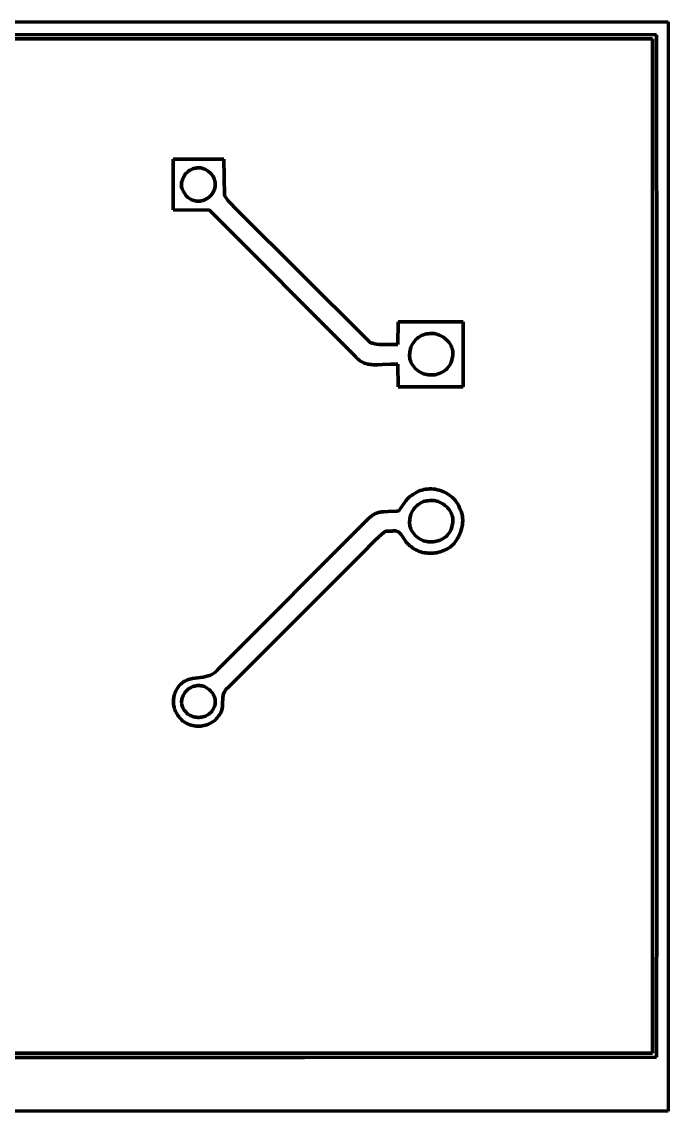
# Model space of a CAD drawing. Header units: millimetres. Extents: x 0 to 18.7, y 0 to 10.7.
# Drawn here: x 12.32 to 18.67, y 0 to 10.69 of the extents above; entities that cross this region are included whole.
import ezdxf

# ---------------------------------------------------------------- set-up
doc = ezdxf.new("R2010")
doc.units = ezdxf.units.MM
doc.layers.add('color#000000ff', color=7, linetype='CONTINUOUS', lineweight=100)
doc.layers.add('color#ffffffff', color=7, linetype='CONTINUOUS', lineweight=100)

msp = doc.modelspace()

# ---------------------------------------------------------------- linework, layer by layer
at = {"layer": 'color#000000ff'}
for p, q in [((18.514, 10.528), (0.222, 10.528)), ((12.069, 10.569), (18.551, 10.566)), ((18.514, 0.57), (18.514, 10.528)), ((18.551, 10.566), (18.556, 7.506)), ((13.806, 9.347), (14.304, 9.347)), ((13.806, 8.848), (13.806, 9.347)), ((14.304, 9.347), (14.31, 8.989)), ((13.933, 9.204), (13.927, 9.197)), ((13.939, 9.21), (13.933, 9.204)), ((13.945, 9.217), (13.939, 9.21)), ((13.952, 9.222), (13.945, 9.217)), ((13.959, 9.228), (13.952, 9.222)), ((13.966, 9.233), (13.959, 9.228)), ((13.974, 9.238), (13.966, 9.233)), ((13.982, 9.242), (13.974, 9.238)), ((13.989, 9.246), (13.982, 9.242)), ((13.998, 9.25), (13.989, 9.246)), ((14.006, 9.253), (13.998, 9.25)), ((14.015, 9.255), (14.006, 9.253)), ((14.024, 9.258), (14.015, 9.255)), ((14.033, 9.259), (14.024, 9.258)), ((14.044, 9.261), (14.033, 9.259)), ((14.055, 9.261), (14.044, 9.261)), ((14.066, 9.261), (14.055, 9.261)), ((14.078, 9.26), (14.066, 9.261)), ((14.089, 9.258), (14.078, 9.26)), ((14.099, 9.255), (14.089, 9.258)), ((14.11, 9.251), (14.099, 9.255)), ((14.12, 9.247), (14.11, 9.251)), ((14.13, 9.242), (14.12, 9.247)), ((14.14, 9.236), (14.13, 9.242)), ((14.15, 9.229), (14.14, 9.236)), ((14.159, 9.223), (14.15, 9.229)), ((14.167, 9.215), (14.159, 9.223)), ((14.175, 9.207), (14.167, 9.215)), ((14.183, 9.199), (14.175, 9.207)), ((14.19, 9.19), (14.183, 9.199)), ((13.889, 9.099), (13.888, 9.09)), ((13.89, 9.108), (13.889, 9.099)), ((13.891, 9.117), (13.89, 9.108)), ((13.893, 9.125), (13.891, 9.117)), ((13.895, 9.134), (13.893, 9.125)), ((13.898, 9.143), (13.895, 9.134)), ((13.901, 9.151), (13.898, 9.143)), ((13.904, 9.159), (13.901, 9.151)), ((13.908, 9.167), (13.904, 9.159)), ((13.912, 9.175), (13.908, 9.167)), ((13.917, 9.183), (13.912, 9.175)), ((13.922, 9.19), (13.917, 9.183)), ((13.927, 9.197), (13.922, 9.19)), ((14.196, 9.18), (14.19, 9.19)), ((14.202, 9.171), (14.196, 9.18)), ((14.207, 9.161), (14.202, 9.171)), ((14.211, 9.151), (14.207, 9.161)), ((14.215, 9.14), (14.211, 9.151)), ((14.218, 9.129), (14.215, 9.14)), ((14.22, 9.118), (14.218, 9.129)), ((14.221, 9.107), (14.22, 9.118)), ((14.221, 9.096), (14.221, 9.107)), ((14.221, 9.085), (14.221, 9.096)), ((13.888, 9.09), (13.889, 9.081)), ((13.889, 9.081), (13.889, 9.071)), ((13.889, 9.071), (13.896, 9.055)), ((13.896, 9.055), (13.912, 9.022)), ((13.912, 9.022), (13.925, 9.001)), ((13.925, 9.001), (13.936, 8.987)), ((13.936, 8.987), (13.949, 8.974)), ((14.17, 8.982), (14.177, 8.988)), ((14.177, 8.988), (14.183, 8.995)), ((14.183, 8.995), (14.188, 9.002)), ((14.188, 9.002), (14.194, 9.01)), ((14.194, 9.01), (14.198, 9.018)), ((14.198, 9.018), (14.203, 9.026)), ((14.203, 9.026), (14.207, 9.034)), ((14.207, 9.034), (14.21, 9.043)), ((14.21, 9.043), (14.213, 9.051)), ((14.213, 9.051), (14.216, 9.063)), ((14.216, 9.063), (14.219, 9.074)), ((14.219, 9.074), (14.221, 9.085)), ((14.31, 8.989), (14.349, 8.938)), ((13.949, 8.974), (13.958, 8.967)), ((13.958, 8.967), (13.968, 8.96)), ((13.968, 8.96), (13.978, 8.954)), ((13.978, 8.954), (13.989, 8.948)), ((13.989, 8.948), (14.001, 8.944)), ((14.001, 8.944), (14.009, 8.941)), ((14.009, 8.941), (14.018, 8.938)), ((14.018, 8.938), (14.027, 8.936)), ((14.027, 8.936), (14.036, 8.935)), ((14.036, 8.935), (14.045, 8.934)), ((14.045, 8.934), (14.054, 8.934)), ((14.054, 8.934), (14.064, 8.934)), ((14.064, 8.934), (14.073, 8.935)), ((14.073, 8.935), (14.082, 8.936)), ((14.082, 8.936), (14.091, 8.938)), ((14.091, 8.938), (14.099, 8.94)), ((14.099, 8.94), (14.108, 8.943)), ((14.108, 8.943), (14.117, 8.947)), ((14.117, 8.947), (14.125, 8.95)), ((14.125, 8.95), (14.133, 8.955)), ((14.133, 8.955), (14.141, 8.959)), ((14.141, 8.959), (14.149, 8.964)), ((14.149, 8.964), (14.156, 8.97)), ((14.156, 8.97), (14.163, 8.976)), ((14.163, 8.976), (14.17, 8.982)), ((14.349, 8.938), (14.447, 8.836)), ((14.163, 8.845), (13.806, 8.848)), ((15.6, 7.406), (14.163, 8.845)), ((14.447, 8.836), (15.696, 7.591)), ((16.013, 7.526), (16.015, 7.75)), ((16.015, 7.75), (16.653, 7.75)), ((16.653, 7.75), (16.653, 7.111)), ((16.213, 7.594), (16.202, 7.585)), ((16.226, 7.603), (16.213, 7.594)), ((16.239, 7.61), (16.226, 7.603)), ((16.252, 7.617), (16.239, 7.61)), ((16.266, 7.623), (16.252, 7.617)), ((16.281, 7.627), (16.266, 7.623)), ((16.296, 7.63), (16.281, 7.627)), ((16.311, 7.632), (16.296, 7.63)), ((16.326, 7.634), (16.311, 7.632)), ((16.34, 7.635), (16.326, 7.634)), ((16.354, 7.634), (16.34, 7.635)), ((16.368, 7.633), (16.354, 7.634)), ((16.382, 7.631), (16.368, 7.633)), ((16.396, 7.627), (16.382, 7.631)), ((16.41, 7.623), (16.396, 7.627)), ((16.423, 7.618), (16.41, 7.623)), ((16.436, 7.612), (16.423, 7.618)), ((16.449, 7.605), (16.436, 7.612)), ((16.461, 7.598), (16.449, 7.605)), ((16.472, 7.589), (16.461, 7.598)), ((15.696, 7.591), (15.741, 7.547)), ((15.741, 7.547), (15.749, 7.544)), ((15.749, 7.544), (15.758, 7.541)), ((15.758, 7.541), (15.767, 7.539)), ((15.767, 7.539), (15.785, 7.534)), ((15.785, 7.534), (15.803, 7.531)), ((15.803, 7.531), (15.831, 7.528)), ((15.831, 7.528), (15.947, 7.527)), ((15.947, 7.527), (16.013, 7.526)), ((16.142, 7.499), (16.137, 7.485)), ((16.148, 7.513), (16.142, 7.499)), ((16.155, 7.526), (16.148, 7.513)), ((16.163, 7.539), (16.155, 7.526)), ((16.171, 7.551), (16.163, 7.539)), ((16.181, 7.563), (16.171, 7.551)), ((16.191, 7.574), (16.181, 7.563)), ((16.202, 7.585), (16.191, 7.574)), ((16.483, 7.58), (16.472, 7.589)), ((16.494, 7.57), (16.483, 7.58)), ((16.504, 7.56), (16.494, 7.57)), ((16.513, 7.549), (16.504, 7.56)), ((16.521, 7.538), (16.513, 7.549)), ((16.529, 7.526), (16.521, 7.538)), ((16.535, 7.514), (16.529, 7.526)), ((16.541, 7.501), (16.535, 7.514)), ((16.546, 7.488), (16.541, 7.501)), ((16.55, 7.474), (16.546, 7.488)), ((18.556, 7.506), (18.556, 2.5)), ((15.611, 7.393), (15.6, 7.406)), ((15.622, 7.382), (15.611, 7.393)), ((15.634, 7.372), (15.622, 7.382)), ((16.129, 7.441), (16.128, 7.426)), ((16.128, 7.426), (16.128, 7.411)), ((16.128, 7.411), (16.13, 7.396)), ((16.13, 7.456), (16.129, 7.441)), ((16.133, 7.47), (16.13, 7.456)), ((16.13, 7.396), (16.132, 7.382)), ((16.132, 7.382), (16.136, 7.367)), ((16.137, 7.485), (16.133, 7.47)), ((16.542, 7.375), (16.547, 7.389)), ((16.547, 7.389), (16.551, 7.404)), ((16.552, 7.461), (16.55, 7.474)), ((16.551, 7.404), (16.553, 7.418)), ((16.554, 7.447), (16.552, 7.461)), ((16.553, 7.418), (16.554, 7.433)), ((16.554, 7.433), (16.554, 7.447)), ((15.646, 7.363), (15.634, 7.372)), ((15.658, 7.356), (15.646, 7.363)), ((15.671, 7.349), (15.658, 7.356)), ((15.684, 7.344), (15.671, 7.349)), ((15.698, 7.339), (15.684, 7.344)), ((15.712, 7.335), (15.698, 7.339)), ((15.726, 7.332), (15.712, 7.335)), ((15.741, 7.33), (15.726, 7.332)), ((15.755, 7.329), (15.741, 7.33)), ((15.77, 7.328), (15.755, 7.329)), ((15.785, 7.327), (15.77, 7.328)), ((15.801, 7.327), (15.785, 7.327)), ((15.816, 7.327), (15.801, 7.327)), ((15.862, 7.33), (15.816, 7.327)), ((15.94, 7.334), (15.862, 7.33)), ((15.955, 7.335), (15.94, 7.334)), ((15.97, 7.335), (15.955, 7.335)), ((15.984, 7.334), (15.97, 7.335)), ((15.999, 7.333), (15.984, 7.334)), ((16.013, 7.332), (15.999, 7.333)), ((16.015, 7.111), (16.013, 7.332)), ((16.136, 7.367), (16.141, 7.353)), ((16.141, 7.353), (16.148, 7.339)), ((16.148, 7.339), (16.156, 7.326)), ((16.156, 7.326), (16.165, 7.313)), ((16.165, 7.313), (16.175, 7.3)), ((16.175, 7.3), (16.186, 7.288)), ((16.186, 7.288), (16.198, 7.277)), ((16.198, 7.277), (16.211, 7.267)), ((16.475, 7.272), (16.486, 7.281)), ((16.486, 7.281), (16.497, 7.292)), ((16.497, 7.292), (16.508, 7.304)), ((16.508, 7.304), (16.517, 7.316)), ((16.517, 7.316), (16.525, 7.33)), ((16.525, 7.33), (16.532, 7.344)), ((16.532, 7.344), (16.538, 7.359)), ((16.538, 7.359), (16.542, 7.375)), ((16.211, 7.267), (16.224, 7.258)), ((16.224, 7.258), (16.238, 7.251)), ((16.238, 7.251), (16.252, 7.244)), ((16.252, 7.244), (16.266, 7.239)), ((16.266, 7.239), (16.282, 7.234)), ((16.282, 7.234), (16.297, 7.231)), ((16.297, 7.231), (16.312, 7.229)), ((16.312, 7.229), (16.328, 7.228)), ((16.328, 7.228), (16.344, 7.228)), ((16.344, 7.228), (16.36, 7.229)), ((16.36, 7.229), (16.375, 7.23)), ((16.375, 7.23), (16.391, 7.233)), ((16.391, 7.233), (16.406, 7.237)), ((16.406, 7.237), (16.42, 7.242)), ((16.42, 7.242), (16.435, 7.248)), ((16.435, 7.248), (16.449, 7.255)), ((16.449, 7.255), (16.462, 7.263)), ((16.462, 7.263), (16.475, 7.272)), ((16.653, 7.111), (16.015, 7.111)), ((16.233, 6.092), (16.251, 6.098)), ((16.251, 6.098), (16.269, 6.103)), ((16.269, 6.103), (16.287, 6.106)), ((16.287, 6.106), (16.306, 6.108)), ((16.306, 6.108), (16.325, 6.109)), ((16.325, 6.109), (16.344, 6.109)), ((16.344, 6.109), (16.363, 6.107)), ((16.363, 6.107), (16.381, 6.105)), ((16.381, 6.105), (16.4, 6.101)), ((16.4, 6.101), (16.419, 6.097)), ((16.419, 6.097), (16.437, 6.091)), ((16.024, 5.893), (16.092, 5.993)), ((16.092, 5.993), (16.107, 6.011)), ((16.107, 6.011), (16.117, 6.021)), ((16.117, 6.021), (16.128, 6.032)), ((16.128, 6.032), (16.139, 6.041)), ((16.139, 6.041), (16.146, 6.045)), ((16.146, 6.045), (16.152, 6.049)), ((16.152, 6.049), (16.159, 6.053)), ((16.159, 6.053), (16.166, 6.057)), ((16.166, 6.057), (16.182, 6.068)), ((16.182, 6.068), (16.198, 6.077)), ((16.198, 6.077), (16.215, 6.086)), ((16.215, 6.086), (16.233, 6.092)), ((16.296, 5.991), (16.281, 5.988)), ((16.311, 5.993), (16.296, 5.991)), ((16.326, 5.995), (16.311, 5.993)), ((16.34, 5.996), (16.326, 5.995)), ((16.354, 5.996), (16.34, 5.996)), ((16.368, 5.994), (16.354, 5.996)), ((16.382, 5.992), (16.368, 5.994)), ((16.396, 5.989), (16.382, 5.992)), ((16.437, 6.091), (16.454, 6.084)), ((16.454, 6.084), (16.472, 6.077)), ((16.472, 6.077), (16.489, 6.068)), ((16.489, 6.068), (16.505, 6.058)), ((16.505, 6.058), (16.521, 6.048)), ((16.521, 6.048), (16.536, 6.036)), ((16.536, 6.036), (16.55, 6.024)), ((16.55, 6.024), (16.563, 6.011)), ((16.563, 6.011), (16.576, 5.997)), ((16.576, 5.997), (16.587, 5.982)), ((15.843, 5.881), (15.853, 5.883)), ((15.853, 5.883), (15.874, 5.885)), ((15.874, 5.885), (15.917, 5.888)), ((15.917, 5.888), (16.003, 5.892)), ((16.003, 5.892), (16.024, 5.893)), ((16.155, 5.887), (16.148, 5.874)), ((16.163, 5.9), (16.155, 5.887)), ((16.171, 5.913), (16.163, 5.9)), ((16.181, 5.924), (16.171, 5.913)), ((16.191, 5.935), (16.181, 5.924)), ((16.202, 5.946), (16.191, 5.935)), ((16.213, 5.955), (16.202, 5.946)), ((16.226, 5.964), (16.213, 5.955)), ((16.239, 5.972), (16.226, 5.964)), ((16.252, 5.978), (16.239, 5.972)), ((16.266, 5.984), (16.252, 5.978)), ((16.281, 5.988), (16.266, 5.984)), ((16.41, 5.984), (16.396, 5.989)), ((16.423, 5.979), (16.41, 5.984)), ((16.436, 5.973), (16.423, 5.979)), ((16.449, 5.966), (16.436, 5.973)), ((16.461, 5.959), (16.449, 5.966)), ((16.472, 5.95), (16.461, 5.959)), ((16.483, 5.941), (16.472, 5.95)), ((16.494, 5.932), (16.483, 5.941)), ((16.504, 5.921), (16.494, 5.932)), ((16.513, 5.91), (16.504, 5.921)), ((16.521, 5.899), (16.513, 5.91)), ((16.529, 5.887), (16.521, 5.899)), ((16.535, 5.875), (16.529, 5.887)), ((16.587, 5.982), (16.598, 5.966)), ((16.598, 5.966), (16.607, 5.949)), ((16.607, 5.949), (16.615, 5.932)), ((16.615, 5.932), (16.622, 5.914)), ((16.622, 5.914), (16.628, 5.902)), ((16.628, 5.902), (16.633, 5.89)), ((16.633, 5.89), (16.637, 5.878)), ((14.247, 4.336), (15.732, 5.824)), ((15.732, 5.824), (15.74, 5.832)), ((15.74, 5.832), (15.748, 5.839)), ((15.748, 5.839), (15.756, 5.846)), ((15.756, 5.846), (15.765, 5.852)), ((15.765, 5.852), (15.774, 5.857)), ((15.774, 5.857), (15.783, 5.862)), ((15.783, 5.862), (15.793, 5.866)), ((15.793, 5.866), (15.802, 5.87)), ((15.802, 5.87), (15.812, 5.873)), ((15.812, 5.873), (15.822, 5.876)), ((15.822, 5.876), (15.832, 5.879)), ((15.832, 5.879), (15.843, 5.881)), ((16.129, 5.802), (16.128, 5.787)), ((16.128, 5.787), (16.128, 5.772)), ((16.13, 5.817), (16.129, 5.802)), ((16.133, 5.831), (16.13, 5.817)), ((16.137, 5.846), (16.133, 5.831)), ((16.142, 5.86), (16.137, 5.846)), ((16.148, 5.874), (16.142, 5.86)), ((16.541, 5.862), (16.535, 5.875)), ((16.546, 5.849), (16.541, 5.862)), ((16.55, 5.836), (16.546, 5.849)), ((16.552, 5.822), (16.55, 5.836)), ((16.551, 5.765), (16.553, 5.779)), ((16.554, 5.808), (16.552, 5.822)), ((16.553, 5.779), (16.554, 5.794)), ((16.554, 5.794), (16.554, 5.808)), ((16.637, 5.878), (16.641, 5.866)), ((16.641, 5.866), (16.644, 5.854)), ((16.644, 5.854), (16.646, 5.842)), ((16.646, 5.842), (16.648, 5.83)), ((16.648, 5.83), (16.649, 5.817)), ((16.649, 5.78), (16.648, 5.768)), ((16.649, 5.817), (16.65, 5.805)), ((16.65, 5.792), (16.649, 5.78)), ((16.65, 5.805), (16.65, 5.792)), ((15.893, 5.693), (15.857, 5.665)), ((15.957, 5.694), (15.893, 5.693)), ((15.966, 5.696), (15.957, 5.694)), ((15.974, 5.697), (15.966, 5.696)), ((15.982, 5.698), (15.974, 5.697)), ((15.989, 5.697), (15.982, 5.698)), ((15.996, 5.696), (15.989, 5.697)), ((16.002, 5.695), (15.996, 5.696)), ((16.008, 5.692), (16.002, 5.695)), ((16.014, 5.689), (16.008, 5.692)), ((16.019, 5.686), (16.014, 5.689)), ((16.025, 5.682), (16.019, 5.686)), ((16.03, 5.678), (16.025, 5.682)), ((16.034, 5.673), (16.03, 5.678)), ((16.039, 5.668), (16.034, 5.673)), ((16.043, 5.663), (16.039, 5.668)), ((16.128, 5.772), (16.13, 5.757)), ((16.13, 5.757), (16.132, 5.743)), ((16.132, 5.743), (16.136, 5.728)), ((16.136, 5.728), (16.141, 5.714)), ((16.141, 5.714), (16.148, 5.7)), ((16.148, 5.7), (16.156, 5.687)), ((16.156, 5.687), (16.165, 5.674)), ((16.165, 5.674), (16.175, 5.662)), ((16.508, 5.665), (16.517, 5.677)), ((16.517, 5.677), (16.525, 5.691)), ((16.525, 5.691), (16.532, 5.705)), ((16.532, 5.705), (16.538, 5.72)), ((16.538, 5.72), (16.542, 5.736)), ((16.542, 5.736), (16.547, 5.751)), ((16.547, 5.751), (16.551, 5.765)), ((16.623, 5.671), (16.618, 5.659)), ((16.628, 5.682), (16.623, 5.671)), ((16.632, 5.694), (16.628, 5.682)), ((16.636, 5.706), (16.632, 5.694)), ((16.639, 5.718), (16.636, 5.706)), ((16.642, 5.731), (16.639, 5.718)), ((16.645, 5.743), (16.642, 5.731)), ((16.647, 5.755), (16.645, 5.743)), ((16.648, 5.768), (16.647, 5.755)), ((15.79, 5.605), (15.656, 5.469)), ((15.857, 5.665), (15.79, 5.605)), ((16.052, 5.651), (16.043, 5.663)), ((16.084, 5.602), (16.052, 5.651)), ((16.092, 5.591), (16.084, 5.602)), ((16.096, 5.586), (16.092, 5.591)), ((16.101, 5.581), (16.096, 5.586)), ((16.106, 5.576), (16.101, 5.581)), ((16.118, 5.563), (16.106, 5.576)), ((16.132, 5.55), (16.118, 5.563)), ((16.175, 5.662), (16.186, 5.649)), ((16.186, 5.649), (16.198, 5.638)), ((16.198, 5.638), (16.211, 5.628)), ((16.211, 5.628), (16.224, 5.62)), ((16.224, 5.62), (16.238, 5.612)), ((16.238, 5.612), (16.252, 5.605)), ((16.252, 5.605), (16.266, 5.6)), ((16.266, 5.6), (16.282, 5.596)), ((16.282, 5.596), (16.297, 5.592)), ((16.297, 5.592), (16.312, 5.59)), ((16.312, 5.59), (16.328, 5.589)), ((16.328, 5.589), (16.344, 5.589)), ((16.344, 5.589), (16.36, 5.59)), ((16.36, 5.59), (16.375, 5.592)), ((16.375, 5.592), (16.391, 5.595)), ((16.391, 5.595), (16.406, 5.598)), ((16.406, 5.598), (16.42, 5.603)), ((16.42, 5.603), (16.435, 5.609)), ((16.435, 5.609), (16.449, 5.616)), ((16.449, 5.616), (16.462, 5.624)), ((16.462, 5.624), (16.475, 5.633)), ((16.475, 5.633), (16.486, 5.643)), ((16.486, 5.643), (16.497, 5.653)), ((16.497, 5.653), (16.508, 5.665)), ((16.565, 5.574), (16.552, 5.561)), ((16.573, 5.583), (16.565, 5.574)), ((16.58, 5.594), (16.573, 5.583)), ((16.587, 5.604), (16.58, 5.594)), ((16.594, 5.615), (16.587, 5.604)), ((16.6, 5.625), (16.594, 5.615)), ((16.607, 5.636), (16.6, 5.625)), ((16.612, 5.648), (16.607, 5.636)), ((16.618, 5.659), (16.612, 5.648)), ((15.656, 5.469), (14.343, 4.157)), ((16.146, 5.539), (16.132, 5.55)), ((16.16, 5.528), (16.146, 5.539)), ((16.175, 5.519), (16.16, 5.528)), ((16.19, 5.51), (16.175, 5.519)), ((16.206, 5.503), (16.19, 5.51)), ((16.223, 5.496), (16.206, 5.503)), ((16.239, 5.491), (16.223, 5.496)), ((16.256, 5.486), (16.239, 5.491)), ((16.273, 5.482), (16.256, 5.486)), ((16.29, 5.48), (16.273, 5.482)), ((16.308, 5.478), (16.29, 5.48)), ((16.325, 5.477), (16.308, 5.478)), ((16.343, 5.477), (16.325, 5.477)), ((16.36, 5.478), (16.343, 5.477)), ((16.378, 5.48), (16.36, 5.478)), ((16.395, 5.483), (16.378, 5.48)), ((16.412, 5.487), (16.395, 5.483)), ((16.43, 5.491), (16.412, 5.487)), ((16.446, 5.497), (16.43, 5.491)), ((16.463, 5.504), (16.446, 5.497)), ((16.479, 5.511), (16.463, 5.504)), ((16.495, 5.519), (16.479, 5.511)), ((16.51, 5.528), (16.495, 5.519)), ((16.525, 5.538), (16.51, 5.528)), ((16.539, 5.549), (16.525, 5.538)), ((16.552, 5.561), (16.539, 5.549)), ((14.163, 4.277), (14.175, 4.281)), ((14.175, 4.281), (14.186, 4.287)), ((14.186, 4.287), (14.198, 4.293)), ((14.198, 4.293), (14.208, 4.299)), ((14.208, 4.299), (14.219, 4.307)), ((14.219, 4.307), (14.228, 4.316)), ((14.228, 4.316), (14.238, 4.325)), ((14.238, 4.325), (14.247, 4.336)), ((13.856, 4.164), (13.864, 4.174)), ((13.864, 4.174), (13.873, 4.184)), ((13.873, 4.184), (13.882, 4.193)), ((13.882, 4.193), (13.892, 4.202)), ((13.892, 4.202), (13.902, 4.21)), ((13.902, 4.21), (13.913, 4.217)), ((13.913, 4.217), (13.924, 4.223)), ((13.924, 4.223), (13.935, 4.229)), ((13.935, 4.229), (13.947, 4.234)), ((13.947, 4.234), (13.959, 4.238)), ((13.959, 4.238), (13.972, 4.241)), ((13.972, 4.241), (13.984, 4.245)), ((13.984, 4.245), (13.997, 4.247)), ((13.997, 4.247), (14.023, 4.252)), ((14.011, 4.172), (14.001, 4.169)), ((14.02, 4.174), (14.011, 4.172)), ((14.032, 4.177), (14.02, 4.174)), ((14.023, 4.252), (14.101, 4.262)), ((14.044, 4.179), (14.032, 4.177)), ((14.056, 4.179), (14.044, 4.179)), ((14.068, 4.179), (14.056, 4.179)), ((14.08, 4.177), (14.068, 4.179)), ((14.091, 4.175), (14.08, 4.177)), ((14.103, 4.172), (14.091, 4.175)), ((14.101, 4.262), (14.114, 4.264)), ((14.114, 4.168), (14.103, 4.172)), ((14.114, 4.264), (14.127, 4.267)), ((14.127, 4.267), (14.139, 4.27)), ((14.139, 4.27), (14.151, 4.273)), ((14.151, 4.273), (14.163, 4.277)), ((13.813, 4.057), (13.815, 4.069)), ((13.815, 4.069), (13.818, 4.082)), ((13.818, 4.082), (13.822, 4.094)), ((13.822, 4.094), (13.826, 4.107)), ((13.826, 4.107), (13.831, 4.119)), ((13.831, 4.119), (13.836, 4.13)), ((13.836, 4.13), (13.842, 4.142)), ((13.842, 4.142), (13.849, 4.153)), ((13.849, 4.153), (13.856, 4.164)), ((13.902, 4.072), (13.898, 4.063)), ((13.905, 4.081), (13.902, 4.072)), ((13.91, 4.089), (13.905, 4.081)), ((13.914, 4.097), (13.91, 4.089)), ((13.919, 4.105), (13.914, 4.097)), ((13.925, 4.113), (13.919, 4.105)), ((13.931, 4.12), (13.925, 4.113)), ((13.938, 4.127), (13.931, 4.12)), ((13.945, 4.134), (13.938, 4.127)), ((13.952, 4.14), (13.945, 4.134)), ((13.959, 4.146), (13.952, 4.14)), ((13.967, 4.152), (13.959, 4.146)), ((13.975, 4.157), (13.967, 4.152)), ((13.984, 4.161), (13.975, 4.157)), ((13.993, 4.165), (13.984, 4.161)), ((14.001, 4.169), (13.993, 4.165)), ((14.125, 4.163), (14.114, 4.168)), ((14.136, 4.157), (14.125, 4.163)), ((14.146, 4.151), (14.136, 4.157)), ((14.156, 4.143), (14.146, 4.151)), ((14.165, 4.136), (14.156, 4.143)), ((14.174, 4.127), (14.165, 4.136)), ((14.182, 4.118), (14.174, 4.127)), ((14.19, 4.109), (14.182, 4.118)), ((14.197, 4.099), (14.19, 4.109)), ((14.203, 4.089), (14.197, 4.099)), ((14.208, 4.078), (14.203, 4.089)), ((14.213, 4.067), (14.208, 4.078)), ((14.216, 4.056), (14.213, 4.067)), ((14.296, 4.066), (14.295, 4.056)), ((14.298, 4.077), (14.296, 4.066)), ((14.3, 4.087), (14.298, 4.077)), ((14.303, 4.097), (14.3, 4.087)), ((14.306, 4.106), (14.303, 4.097)), ((14.31, 4.115), (14.306, 4.106)), ((14.314, 4.124), (14.31, 4.115)), ((14.32, 4.133), (14.314, 4.124)), ((14.326, 4.141), (14.32, 4.133)), ((14.334, 4.149), (14.326, 4.141)), ((14.343, 4.157), (14.334, 4.149)), ((13.81, 4.031), (13.811, 4.044)), ((13.81, 4.018), (13.81, 4.031)), ((13.81, 4.005), (13.81, 4.018)), ((13.811, 3.992), (13.81, 4.005)), ((13.811, 4.044), (13.813, 4.057)), ((13.813, 3.98), (13.811, 3.992)), ((13.816, 3.967), (13.813, 3.98)), ((13.819, 3.955), (13.816, 3.967)), ((13.892, 4.035), (13.891, 4.026)), ((13.891, 4.026), (13.891, 4.017)), ((13.891, 4.017), (13.891, 4.007)), ((13.891, 4.007), (13.892, 3.998)), ((13.894, 4.045), (13.892, 4.035)), ((13.892, 3.998), (13.894, 3.988)), ((13.896, 4.054), (13.894, 4.045)), ((13.894, 3.988), (13.896, 3.978)), ((13.898, 4.063), (13.896, 4.054)), ((13.896, 3.978), (13.9, 3.969)), ((13.9, 3.969), (13.904, 3.96)), ((13.904, 3.96), (13.91, 3.947)), ((14.201, 3.948), (14.207, 3.96)), ((14.207, 3.96), (14.212, 3.972)), ((14.212, 3.972), (14.216, 3.984)), ((14.219, 4.044), (14.216, 4.056)), ((14.216, 3.984), (14.219, 3.997)), ((14.22, 4.032), (14.219, 4.044)), ((14.219, 3.997), (14.221, 4.009)), ((14.221, 4.021), (14.22, 4.032)), ((14.221, 4.009), (14.221, 4.021)), ((14.289, 3.96), (14.288, 3.95)), ((14.291, 3.971), (14.289, 3.96)), ((14.292, 3.981), (14.291, 3.971)), ((14.293, 4.003), (14.292, 3.981)), ((14.295, 4.056), (14.293, 4.003)), ((13.823, 3.942), (13.819, 3.955)), ((13.828, 3.93), (13.823, 3.942)), ((13.833, 3.919), (13.828, 3.93)), ((13.839, 3.907), (13.833, 3.919)), ((13.846, 3.897), (13.839, 3.907)), ((13.854, 3.886), (13.846, 3.897)), ((13.862, 3.876), (13.854, 3.886)), ((13.871, 3.863), (13.862, 3.876)), ((13.882, 3.851), (13.871, 3.863)), ((13.893, 3.84), (13.882, 3.851)), ((13.91, 3.947), (13.917, 3.936)), ((13.917, 3.936), (13.925, 3.926)), ((13.925, 3.926), (13.934, 3.916)), ((13.934, 3.916), (13.943, 3.907)), ((13.943, 3.907), (13.953, 3.899)), ((13.953, 3.899), (13.964, 3.892)), ((13.964, 3.892), (13.975, 3.886)), ((13.975, 3.886), (13.987, 3.88)), ((13.987, 3.88), (13.999, 3.876)), ((13.999, 3.876), (14.011, 3.872)), ((14.011, 3.872), (14.024, 3.869)), ((14.024, 3.869), (14.036, 3.867)), ((14.036, 3.867), (14.049, 3.866)), ((14.049, 3.866), (14.062, 3.866)), ((14.062, 3.866), (14.075, 3.867)), ((14.075, 3.867), (14.088, 3.869)), ((14.088, 3.869), (14.1, 3.871)), ((14.1, 3.871), (14.112, 3.875)), ((14.112, 3.875), (14.124, 3.879)), ((14.124, 3.879), (14.136, 3.885)), ((14.136, 3.885), (14.147, 3.891)), ((14.147, 3.891), (14.158, 3.898)), ((14.158, 3.898), (14.168, 3.906)), ((14.168, 3.906), (14.177, 3.915)), ((14.177, 3.915), (14.186, 3.925)), ((14.186, 3.925), (14.194, 3.936)), ((14.194, 3.936), (14.201, 3.948)), ((14.23, 3.851), (14.219, 3.84)), ((14.24, 3.863), (14.23, 3.851)), ((14.249, 3.876), (14.24, 3.863)), ((14.257, 3.884), (14.249, 3.876)), ((14.264, 3.892), (14.257, 3.884)), ((14.27, 3.901), (14.264, 3.892)), ((14.275, 3.91), (14.27, 3.901)), ((14.279, 3.92), (14.275, 3.91)), ((14.283, 3.93), (14.279, 3.92)), ((14.285, 3.94), (14.283, 3.93)), ((14.288, 3.95), (14.285, 3.94)), ((13.904, 3.83), (13.893, 3.84)), ((13.917, 3.821), (13.904, 3.83)), ((13.93, 3.813), (13.917, 3.821)), ((13.943, 3.806), (13.93, 3.813)), ((13.957, 3.799), (13.943, 3.806)), ((13.972, 3.794), (13.957, 3.799)), ((13.986, 3.789), (13.972, 3.794)), ((14.002, 3.786), (13.986, 3.789)), ((14.017, 3.783), (14.002, 3.786)), ((14.032, 3.781), (14.017, 3.783)), ((14.048, 3.78), (14.032, 3.781)), ((14.063, 3.78), (14.048, 3.78)), ((14.079, 3.781), (14.063, 3.78)), ((14.094, 3.783), (14.079, 3.781)), ((14.11, 3.786), (14.094, 3.783)), ((14.125, 3.789), (14.11, 3.786)), ((14.139, 3.794), (14.125, 3.789)), ((14.154, 3.799), (14.139, 3.794)), ((14.168, 3.806), (14.154, 3.799)), ((14.181, 3.813), (14.168, 3.806)), ((14.195, 3.821), (14.181, 3.813)), ((14.207, 3.83), (14.195, 3.821)), ((14.219, 3.84), (14.207, 3.83)), ((18.556, 2.5), (18.552, 0.532)), ((0.222, 0.57), (18.514, 0.57)), ((15.097, 0.527), (9.444, 0.528)), ((18.552, 0.532), (15.097, 0.527))]:
    msp.add_line(p, q, dxfattribs=at)
at = {"layer": 'color#ffffffff'}
for p, q in [((0, 10.694), (18.667, 10.694)), ((18.667, 10.694), (18.667, 0)), ((0.222, 10.528), (18.514, 10.528)), ((18.551, 10.566), (12.069, 10.569)), ((18.514, 10.528), (18.514, 0.57)), ((18.556, 7.506), (18.551, 10.566)), ((13.806, 9.347), (13.806, 8.848)), ((14.304, 9.347), (13.806, 9.347)), ((14.31, 8.989), (14.304, 9.347)), ((13.927, 9.197), (13.933, 9.204)), ((13.933, 9.204), (13.939, 9.21)), ((13.939, 9.21), (13.945, 9.217)), ((13.945, 9.217), (13.952, 9.222)), ((13.952, 9.222), (13.959, 9.228)), ((13.959, 9.228), (13.966, 9.233)), ((13.966, 9.233), (13.974, 9.238)), ((13.974, 9.238), (13.982, 9.242)), ((13.982, 9.242), (13.989, 9.246)), ((13.989, 9.246), (13.998, 9.25)), ((13.998, 9.25), (14.006, 9.253)), ((14.006, 9.253), (14.015, 9.255)), ((14.015, 9.255), (14.024, 9.258)), ((14.024, 9.258), (14.033, 9.259)), ((14.033, 9.259), (14.044, 9.261)), ((14.044, 9.261), (14.055, 9.261)), ((14.055, 9.261), (14.066, 9.261)), ((14.066, 9.261), (14.078, 9.26)), ((14.078, 9.26), (14.089, 9.258)), ((14.089, 9.258), (14.099, 9.255)), ((14.099, 9.255), (14.11, 9.251)), ((14.11, 9.251), (14.12, 9.247)), ((14.12, 9.247), (14.13, 9.242)), ((14.13, 9.242), (14.14, 9.236)), ((14.14, 9.236), (14.15, 9.229)), ((14.15, 9.229), (14.159, 9.223)), ((14.159, 9.223), (14.167, 9.215)), ((14.167, 9.215), (14.175, 9.207)), ((14.175, 9.207), (14.183, 9.199)), ((14.183, 9.199), (14.19, 9.19)), ((13.888, 9.09), (13.889, 9.099)), ((13.889, 9.099), (13.89, 9.108)), ((13.89, 9.108), (13.891, 9.117)), ((13.891, 9.117), (13.893, 9.125)), ((13.893, 9.125), (13.895, 9.134)), ((13.895, 9.134), (13.898, 9.143)), ((13.898, 9.143), (13.901, 9.151)), ((13.901, 9.151), (13.904, 9.159)), ((13.904, 9.159), (13.908, 9.167)), ((13.908, 9.167), (13.912, 9.175)), ((13.912, 9.175), (13.917, 9.183)), ((13.917, 9.183), (13.922, 9.19)), ((13.922, 9.19), (13.927, 9.197)), ((14.19, 9.19), (14.196, 9.18)), ((14.196, 9.18), (14.202, 9.171)), ((14.202, 9.171), (14.207, 9.161)), ((14.207, 9.161), (14.211, 9.151)), ((14.211, 9.151), (14.215, 9.14)), ((14.215, 9.14), (14.218, 9.129)), ((14.218, 9.129), (14.22, 9.118)), ((14.22, 9.118), (14.221, 9.107)), ((14.221, 9.107), (14.221, 9.096)), ((14.221, 9.096), (14.221, 9.085)), ((13.889, 9.081), (13.888, 9.09)), ((13.889, 9.071), (13.889, 9.081)), ((13.896, 9.055), (13.889, 9.071)), ((13.912, 9.022), (13.896, 9.055)), ((13.925, 9.001), (13.912, 9.022)), ((13.936, 8.987), (13.925, 9.001)), ((13.949, 8.974), (13.936, 8.987)), ((14.177, 8.988), (14.17, 8.982)), ((14.183, 8.995), (14.177, 8.988)), ((14.188, 9.002), (14.183, 8.995)), ((14.194, 9.01), (14.188, 9.002)), ((14.198, 9.018), (14.194, 9.01)), ((14.203, 9.026), (14.198, 9.018)), ((14.207, 9.034), (14.203, 9.026)), ((14.21, 9.043), (14.207, 9.034)), ((14.213, 9.051), (14.21, 9.043)), ((14.216, 9.063), (14.213, 9.051)), ((14.219, 9.074), (14.216, 9.063)), ((14.221, 9.085), (14.219, 9.074)), ((14.349, 8.938), (14.31, 8.989)), ((13.958, 8.967), (13.949, 8.974)), ((13.968, 8.96), (13.958, 8.967)), ((13.978, 8.954), (13.968, 8.96)), ((13.989, 8.948), (13.978, 8.954)), ((14.001, 8.944), (13.989, 8.948)), ((14.009, 8.941), (14.001, 8.944)), ((14.018, 8.938), (14.009, 8.941)), ((14.027, 8.936), (14.018, 8.938)), ((14.036, 8.935), (14.027, 8.936)), ((14.045, 8.934), (14.036, 8.935)), ((14.054, 8.934), (14.045, 8.934)), ((14.064, 8.934), (14.054, 8.934)), ((14.073, 8.935), (14.064, 8.934)), ((14.082, 8.936), (14.073, 8.935)), ((14.091, 8.938), (14.082, 8.936)), ((14.099, 8.94), (14.091, 8.938)), ((14.108, 8.943), (14.099, 8.94)), ((14.117, 8.947), (14.108, 8.943)), ((14.125, 8.95), (14.117, 8.947)), ((14.133, 8.955), (14.125, 8.95)), ((14.141, 8.959), (14.133, 8.955)), ((14.149, 8.964), (14.141, 8.959)), ((14.156, 8.97), (14.149, 8.964)), ((14.163, 8.976), (14.156, 8.97)), ((14.17, 8.982), (14.163, 8.976)), ((14.447, 8.836), (14.349, 8.938)), ((13.806, 8.848), (14.163, 8.845)), ((14.163, 8.845), (15.6, 7.406)), ((15.696, 7.591), (14.447, 8.836)), ((16.015, 7.75), (16.013, 7.526)), ((16.653, 7.75), (16.015, 7.75)), ((16.653, 7.111), (16.653, 7.75)), ((16.202, 7.585), (16.213, 7.594)), ((16.213, 7.594), (16.226, 7.603)), ((16.226, 7.603), (16.239, 7.61)), ((16.239, 7.61), (16.252, 7.617)), ((16.252, 7.617), (16.266, 7.623)), ((16.266, 7.623), (16.281, 7.627)), ((16.281, 7.627), (16.296, 7.63)), ((16.296, 7.63), (16.311, 7.632)), ((16.311, 7.632), (16.326, 7.634)), ((16.326, 7.634), (16.34, 7.635)), ((16.34, 7.635), (16.354, 7.634)), ((16.354, 7.634), (16.368, 7.633)), ((16.368, 7.633), (16.382, 7.631)), ((16.382, 7.631), (16.396, 7.627)), ((16.396, 7.627), (16.41, 7.623)), ((16.41, 7.623), (16.423, 7.618)), ((16.423, 7.618), (16.436, 7.612)), ((16.436, 7.612), (16.449, 7.605)), ((16.449, 7.605), (16.461, 7.598)), ((16.461, 7.598), (16.472, 7.589)), ((15.741, 7.547), (15.696, 7.591)), ((15.749, 7.544), (15.741, 7.547)), ((15.758, 7.541), (15.749, 7.544)), ((15.767, 7.539), (15.758, 7.541)), ((15.785, 7.534), (15.767, 7.539)), ((15.803, 7.531), (15.785, 7.534)), ((15.831, 7.528), (15.803, 7.531)), ((15.947, 7.527), (15.831, 7.528)), ((16.013, 7.526), (15.947, 7.527)), ((16.137, 7.485), (16.142, 7.499)), ((16.142, 7.499), (16.148, 7.513)), ((16.148, 7.513), (16.155, 7.526)), ((16.155, 7.526), (16.163, 7.539)), ((16.163, 7.539), (16.171, 7.551)), ((16.171, 7.551), (16.181, 7.563)), ((16.181, 7.563), (16.191, 7.574)), ((16.191, 7.574), (16.202, 7.585)), ((16.472, 7.589), (16.483, 7.58)), ((16.483, 7.58), (16.494, 7.57)), ((16.494, 7.57), (16.504, 7.56)), ((16.504, 7.56), (16.513, 7.549)), ((16.513, 7.549), (16.521, 7.538)), ((16.521, 7.538), (16.529, 7.526)), ((16.529, 7.526), (16.535, 7.514)), ((16.535, 7.514), (16.541, 7.501)), ((16.541, 7.501), (16.546, 7.488)), ((16.546, 7.488), (16.55, 7.474)), ((18.556, 2.5), (18.556, 7.506)), ((15.6, 7.406), (15.611, 7.393)), ((15.611, 7.393), (15.622, 7.382)), ((15.622, 7.382), (15.634, 7.372)), ((16.128, 7.426), (16.129, 7.441)), ((16.128, 7.411), (16.128, 7.426)), ((16.13, 7.396), (16.128, 7.411)), ((16.129, 7.441), (16.13, 7.456)), ((16.13, 7.456), (16.133, 7.47)), ((16.132, 7.382), (16.13, 7.396)), ((16.136, 7.367), (16.132, 7.382)), ((16.133, 7.47), (16.137, 7.485)), ((16.547, 7.389), (16.542, 7.375)), ((16.551, 7.404), (16.547, 7.389)), ((16.55, 7.474), (16.552, 7.461)), ((16.553, 7.418), (16.551, 7.404)), ((16.552, 7.461), (16.554, 7.447)), ((16.554, 7.433), (16.553, 7.418)), ((16.554, 7.447), (16.554, 7.433)), ((15.634, 7.372), (15.646, 7.363)), ((15.646, 7.363), (15.658, 7.356)), ((15.658, 7.356), (15.671, 7.349)), ((15.671, 7.349), (15.684, 7.344)), ((15.684, 7.344), (15.698, 7.339)), ((15.698, 7.339), (15.712, 7.335)), ((15.712, 7.335), (15.726, 7.332)), ((15.726, 7.332), (15.741, 7.33)), ((15.741, 7.33), (15.755, 7.329)), ((15.755, 7.329), (15.77, 7.328)), ((15.77, 7.328), (15.785, 7.327)), ((15.785, 7.327), (15.801, 7.327)), ((15.801, 7.327), (15.816, 7.327)), ((15.816, 7.327), (15.862, 7.33)), ((15.862, 7.33), (15.94, 7.334)), ((15.94, 7.334), (15.955, 7.335)), ((15.955, 7.335), (15.97, 7.335)), ((15.97, 7.335), (15.984, 7.334)), ((15.984, 7.334), (15.999, 7.333)), ((15.999, 7.333), (16.013, 7.332)), ((16.013, 7.332), (16.015, 7.111)), ((16.141, 7.353), (16.136, 7.367)), ((16.148, 7.339), (16.141, 7.353)), ((16.156, 7.326), (16.148, 7.339)), ((16.165, 7.313), (16.156, 7.326)), ((16.175, 7.3), (16.165, 7.313)), ((16.186, 7.288), (16.175, 7.3)), ((16.198, 7.277), (16.186, 7.288)), ((16.211, 7.267), (16.198, 7.277)), ((16.486, 7.281), (16.475, 7.272)), ((16.497, 7.292), (16.486, 7.281)), ((16.508, 7.304), (16.497, 7.292)), ((16.517, 7.316), (16.508, 7.304)), ((16.525, 7.33), (16.517, 7.316)), ((16.532, 7.344), (16.525, 7.33)), ((16.538, 7.359), (16.532, 7.344)), ((16.542, 7.375), (16.538, 7.359)), ((16.224, 7.258), (16.211, 7.267)), ((16.238, 7.251), (16.224, 7.258)), ((16.252, 7.244), (16.238, 7.251)), ((16.266, 7.239), (16.252, 7.244)), ((16.282, 7.234), (16.266, 7.239)), ((16.297, 7.231), (16.282, 7.234)), ((16.312, 7.229), (16.297, 7.231)), ((16.328, 7.228), (16.312, 7.229)), ((16.344, 7.228), (16.328, 7.228)), ((16.36, 7.229), (16.344, 7.228)), ((16.375, 7.23), (16.36, 7.229)), ((16.391, 7.233), (16.375, 7.23)), ((16.406, 7.237), (16.391, 7.233)), ((16.42, 7.242), (16.406, 7.237)), ((16.435, 7.248), (16.42, 7.242)), ((16.449, 7.255), (16.435, 7.248)), ((16.462, 7.263), (16.449, 7.255)), ((16.475, 7.272), (16.462, 7.263)), ((16.015, 7.111), (16.653, 7.111)), ((16.251, 6.098), (16.233, 6.092)), ((16.269, 6.103), (16.251, 6.098)), ((16.287, 6.106), (16.269, 6.103)), ((16.306, 6.108), (16.287, 6.106)), ((16.325, 6.109), (16.306, 6.108)), ((16.344, 6.109), (16.325, 6.109)), ((16.363, 6.107), (16.344, 6.109)), ((16.381, 6.105), (16.363, 6.107)), ((16.4, 6.101), (16.381, 6.105)), ((16.419, 6.097), (16.4, 6.101)), ((16.437, 6.091), (16.419, 6.097)), ((16.092, 5.993), (16.024, 5.893)), ((16.107, 6.011), (16.092, 5.993)), ((16.117, 6.021), (16.107, 6.011)), ((16.128, 6.032), (16.117, 6.021)), ((16.139, 6.041), (16.128, 6.032)), ((16.146, 6.045), (16.139, 6.041)), ((16.152, 6.049), (16.146, 6.045)), ((16.159, 6.053), (16.152, 6.049)), ((16.166, 6.057), (16.159, 6.053)), ((16.182, 6.068), (16.166, 6.057)), ((16.198, 6.077), (16.182, 6.068)), ((16.215, 6.086), (16.198, 6.077)), ((16.233, 6.092), (16.215, 6.086)), ((16.281, 5.988), (16.296, 5.991)), ((16.296, 5.991), (16.311, 5.993)), ((16.311, 5.993), (16.326, 5.995)), ((16.326, 5.995), (16.34, 5.996)), ((16.34, 5.996), (16.354, 5.996)), ((16.354, 5.996), (16.368, 5.994)), ((16.368, 5.994), (16.382, 5.992)), ((16.382, 5.992), (16.396, 5.989)), ((16.454, 6.084), (16.437, 6.091)), ((16.472, 6.077), (16.454, 6.084)), ((16.489, 6.068), (16.472, 6.077)), ((16.505, 6.058), (16.489, 6.068)), ((16.521, 6.048), (16.505, 6.058)), ((16.536, 6.036), (16.521, 6.048)), ((16.55, 6.024), (16.536, 6.036)), ((16.563, 6.011), (16.55, 6.024)), ((16.576, 5.997), (16.563, 6.011)), ((16.587, 5.982), (16.576, 5.997)), ((15.853, 5.883), (15.843, 5.881)), ((15.874, 5.885), (15.853, 5.883)), ((15.917, 5.888), (15.874, 5.885)), ((16.003, 5.892), (15.917, 5.888)), ((16.024, 5.893), (16.003, 5.892)), ((16.148, 5.874), (16.155, 5.887)), ((16.155, 5.887), (16.163, 5.9)), ((16.163, 5.9), (16.171, 5.913)), ((16.171, 5.913), (16.181, 5.924)), ((16.181, 5.924), (16.191, 5.935)), ((16.191, 5.935), (16.202, 5.946)), ((16.202, 5.946), (16.213, 5.955)), ((16.213, 5.955), (16.226, 5.964)), ((16.226, 5.964), (16.239, 5.972)), ((16.239, 5.972), (16.252, 5.978)), ((16.252, 5.978), (16.266, 5.984)), ((16.266, 5.984), (16.281, 5.988)), ((16.396, 5.989), (16.41, 5.984)), ((16.41, 5.984), (16.423, 5.979)), ((16.423, 5.979), (16.436, 5.973)), ((16.436, 5.973), (16.449, 5.966)), ((16.449, 5.966), (16.461, 5.959)), ((16.461, 5.959), (16.472, 5.95)), ((16.472, 5.95), (16.483, 5.941)), ((16.483, 5.941), (16.494, 5.932)), ((16.494, 5.932), (16.504, 5.921)), ((16.504, 5.921), (16.513, 5.91)), ((16.513, 5.91), (16.521, 5.899)), ((16.521, 5.899), (16.529, 5.887)), ((16.529, 5.887), (16.535, 5.875)), ((16.598, 5.966), (16.587, 5.982)), ((16.607, 5.949), (16.598, 5.966)), ((16.615, 5.932), (16.607, 5.949)), ((16.622, 5.914), (16.615, 5.932)), ((16.628, 5.902), (16.622, 5.914)), ((16.633, 5.89), (16.628, 5.902)), ((16.637, 5.878), (16.633, 5.89)), ((15.732, 5.824), (14.247, 4.336)), ((15.74, 5.832), (15.732, 5.824)), ((15.748, 5.839), (15.74, 5.832)), ((15.756, 5.846), (15.748, 5.839)), ((15.765, 5.852), (15.756, 5.846)), ((15.774, 5.857), (15.765, 5.852)), ((15.783, 5.862), (15.774, 5.857)), ((15.793, 5.866), (15.783, 5.862)), ((15.802, 5.87), (15.793, 5.866)), ((15.812, 5.873), (15.802, 5.87)), ((15.822, 5.876), (15.812, 5.873)), ((15.832, 5.879), (15.822, 5.876)), ((15.843, 5.881), (15.832, 5.879)), ((16.128, 5.787), (16.129, 5.802)), ((16.128, 5.772), (16.128, 5.787)), ((16.129, 5.802), (16.13, 5.817)), ((16.13, 5.817), (16.133, 5.831)), ((16.133, 5.831), (16.137, 5.846)), ((16.137, 5.846), (16.142, 5.86)), ((16.142, 5.86), (16.148, 5.874)), ((16.535, 5.875), (16.541, 5.862)), ((16.541, 5.862), (16.546, 5.849)), ((16.546, 5.849), (16.55, 5.836)), ((16.55, 5.836), (16.552, 5.822)), ((16.553, 5.779), (16.551, 5.765)), ((16.552, 5.822), (16.554, 5.808)), ((16.554, 5.794), (16.553, 5.779)), ((16.554, 5.808), (16.554, 5.794)), ((16.641, 5.866), (16.637, 5.878)), ((16.644, 5.854), (16.641, 5.866)), ((16.646, 5.842), (16.644, 5.854)), ((16.648, 5.83), (16.646, 5.842)), ((16.649, 5.817), (16.648, 5.83)), ((16.648, 5.768), (16.649, 5.78)), ((16.65, 5.805), (16.649, 5.817)), ((16.649, 5.78), (16.65, 5.792)), ((16.65, 5.792), (16.65, 5.805)), ((15.857, 5.665), (15.893, 5.693)), ((15.893, 5.693), (15.957, 5.694)), ((15.957, 5.694), (15.966, 5.696)), ((15.966, 5.696), (15.974, 5.697)), ((15.974, 5.697), (15.982, 5.698)), ((15.982, 5.698), (15.989, 5.697)), ((15.989, 5.697), (15.996, 5.696)), ((15.996, 5.696), (16.002, 5.695)), ((16.002, 5.695), (16.008, 5.692)), ((16.008, 5.692), (16.014, 5.689)), ((16.014, 5.689), (16.019, 5.686)), ((16.019, 5.686), (16.025, 5.682)), ((16.025, 5.682), (16.03, 5.678)), ((16.03, 5.678), (16.034, 5.673)), ((16.034, 5.673), (16.039, 5.668)), ((16.039, 5.668), (16.043, 5.663)), ((16.13, 5.757), (16.128, 5.772)), ((16.132, 5.743), (16.13, 5.757)), ((16.136, 5.728), (16.132, 5.743)), ((16.141, 5.714), (16.136, 5.728)), ((16.148, 5.7), (16.141, 5.714)), ((16.156, 5.687), (16.148, 5.7)), ((16.165, 5.674), (16.156, 5.687)), ((16.175, 5.662), (16.165, 5.674)), ((16.517, 5.677), (16.508, 5.665)), ((16.525, 5.691), (16.517, 5.677)), ((16.532, 5.705), (16.525, 5.691)), ((16.538, 5.72), (16.532, 5.705)), ((16.542, 5.736), (16.538, 5.72)), ((16.547, 5.751), (16.542, 5.736)), ((16.551, 5.765), (16.547, 5.751)), ((16.618, 5.659), (16.623, 5.671)), ((16.623, 5.671), (16.628, 5.682)), ((16.628, 5.682), (16.632, 5.694)), ((16.632, 5.694), (16.636, 5.706)), ((16.636, 5.706), (16.639, 5.718)), ((16.639, 5.718), (16.642, 5.731)), ((16.642, 5.731), (16.645, 5.743)), ((16.645, 5.743), (16.647, 5.755)), ((16.647, 5.755), (16.648, 5.768)), ((15.656, 5.469), (15.79, 5.605)), ((15.79, 5.605), (15.857, 5.665)), ((16.043, 5.663), (16.052, 5.651)), ((16.052, 5.651), (16.084, 5.602)), ((16.084, 5.602), (16.092, 5.591)), ((16.092, 5.591), (16.096, 5.586)), ((16.096, 5.586), (16.101, 5.581)), ((16.101, 5.581), (16.106, 5.576)), ((16.106, 5.576), (16.118, 5.563)), ((16.118, 5.563), (16.132, 5.55)), ((16.186, 5.649), (16.175, 5.662)), ((16.198, 5.638), (16.186, 5.649)), ((16.211, 5.628), (16.198, 5.638)), ((16.224, 5.62), (16.211, 5.628)), ((16.238, 5.612), (16.224, 5.62)), ((16.252, 5.605), (16.238, 5.612)), ((16.266, 5.6), (16.252, 5.605)), ((16.282, 5.596), (16.266, 5.6)), ((16.297, 5.592), (16.282, 5.596)), ((16.312, 5.59), (16.297, 5.592)), ((16.328, 5.589), (16.312, 5.59)), ((16.344, 5.589), (16.328, 5.589)), ((16.36, 5.59), (16.344, 5.589)), ((16.375, 5.592), (16.36, 5.59)), ((16.391, 5.595), (16.375, 5.592)), ((16.406, 5.598), (16.391, 5.595)), ((16.42, 5.603), (16.406, 5.598)), ((16.435, 5.609), (16.42, 5.603)), ((16.449, 5.616), (16.435, 5.609)), ((16.462, 5.624), (16.449, 5.616)), ((16.475, 5.633), (16.462, 5.624)), ((16.486, 5.643), (16.475, 5.633)), ((16.497, 5.653), (16.486, 5.643)), ((16.508, 5.665), (16.497, 5.653)), ((16.552, 5.561), (16.565, 5.574)), ((16.565, 5.574), (16.573, 5.583)), ((16.573, 5.583), (16.58, 5.594)), ((16.58, 5.594), (16.587, 5.604)), ((16.587, 5.604), (16.594, 5.615)), ((16.594, 5.615), (16.6, 5.625)), ((16.6, 5.625), (16.607, 5.636)), ((16.607, 5.636), (16.612, 5.648)), ((16.612, 5.648), (16.618, 5.659)), ((14.343, 4.157), (15.656, 5.469)), ((16.132, 5.55), (16.146, 5.539)), ((16.146, 5.539), (16.16, 5.528)), ((16.16, 5.528), (16.175, 5.519)), ((16.175, 5.519), (16.19, 5.51)), ((16.19, 5.51), (16.206, 5.503)), ((16.206, 5.503), (16.223, 5.496)), ((16.223, 5.496), (16.239, 5.491)), ((16.239, 5.491), (16.256, 5.486)), ((16.256, 5.486), (16.273, 5.482)), ((16.273, 5.482), (16.29, 5.48)), ((16.29, 5.48), (16.308, 5.478)), ((16.308, 5.478), (16.325, 5.477)), ((16.325, 5.477), (16.343, 5.477)), ((16.343, 5.477), (16.36, 5.478)), ((16.36, 5.478), (16.378, 5.48)), ((16.378, 5.48), (16.395, 5.483)), ((16.395, 5.483), (16.412, 5.487)), ((16.412, 5.487), (16.43, 5.491)), ((16.43, 5.491), (16.446, 5.497)), ((16.446, 5.497), (16.463, 5.504)), ((16.463, 5.504), (16.479, 5.511)), ((16.479, 5.511), (16.495, 5.519)), ((16.495, 5.519), (16.51, 5.528)), ((16.51, 5.528), (16.525, 5.538)), ((16.525, 5.538), (16.539, 5.549)), ((16.539, 5.549), (16.552, 5.561)), ((14.175, 4.281), (14.163, 4.277)), ((14.186, 4.287), (14.175, 4.281)), ((14.198, 4.293), (14.186, 4.287)), ((14.208, 4.299), (14.198, 4.293)), ((14.219, 4.307), (14.208, 4.299)), ((14.228, 4.316), (14.219, 4.307)), ((14.238, 4.325), (14.228, 4.316)), ((14.247, 4.336), (14.238, 4.325)), ((13.864, 4.174), (13.856, 4.164)), ((13.873, 4.184), (13.864, 4.174)), ((13.882, 4.193), (13.873, 4.184)), ((13.892, 4.202), (13.882, 4.193)), ((13.902, 4.21), (13.892, 4.202)), ((13.913, 4.217), (13.902, 4.21)), ((13.924, 4.223), (13.913, 4.217)), ((13.935, 4.229), (13.924, 4.223)), ((13.947, 4.234), (13.935, 4.229)), ((13.959, 4.238), (13.947, 4.234)), ((13.972, 4.241), (13.959, 4.238)), ((13.984, 4.245), (13.972, 4.241)), ((13.997, 4.247), (13.984, 4.245)), ((14.023, 4.252), (13.997, 4.247)), ((14.001, 4.169), (14.011, 4.172)), ((14.011, 4.172), (14.02, 4.174)), ((14.02, 4.174), (14.032, 4.177)), ((14.101, 4.262), (14.023, 4.252)), ((14.032, 4.177), (14.044, 4.179)), ((14.044, 4.179), (14.056, 4.179)), ((14.056, 4.179), (14.068, 4.179)), ((14.068, 4.179), (14.08, 4.177)), ((14.08, 4.177), (14.091, 4.175)), ((14.091, 4.175), (14.103, 4.172)), ((14.114, 4.264), (14.101, 4.262)), ((14.103, 4.172), (14.114, 4.168)), ((14.127, 4.267), (14.114, 4.264)), ((14.139, 4.27), (14.127, 4.267)), ((14.151, 4.273), (14.139, 4.27)), ((14.163, 4.277), (14.151, 4.273)), ((13.815, 4.069), (13.813, 4.057)), ((13.818, 4.082), (13.815, 4.069)), ((13.822, 4.094), (13.818, 4.082)), ((13.826, 4.107), (13.822, 4.094)), ((13.831, 4.119), (13.826, 4.107)), ((13.836, 4.13), (13.831, 4.119)), ((13.842, 4.142), (13.836, 4.13)), ((13.849, 4.153), (13.842, 4.142)), ((13.856, 4.164), (13.849, 4.153)), ((13.898, 4.063), (13.902, 4.072)), ((13.902, 4.072), (13.905, 4.081)), ((13.905, 4.081), (13.91, 4.089)), ((13.91, 4.089), (13.914, 4.097)), ((13.914, 4.097), (13.919, 4.105)), ((13.919, 4.105), (13.925, 4.113)), ((13.925, 4.113), (13.931, 4.12)), ((13.931, 4.12), (13.938, 4.127)), ((13.938, 4.127), (13.945, 4.134)), ((13.945, 4.134), (13.952, 4.14)), ((13.952, 4.14), (13.959, 4.146)), ((13.959, 4.146), (13.967, 4.152)), ((13.967, 4.152), (13.975, 4.157)), ((13.975, 4.157), (13.984, 4.161)), ((13.984, 4.161), (13.993, 4.165)), ((13.993, 4.165), (14.001, 4.169)), ((14.114, 4.168), (14.125, 4.163)), ((14.125, 4.163), (14.136, 4.157)), ((14.136, 4.157), (14.146, 4.151)), ((14.146, 4.151), (14.156, 4.143)), ((14.156, 4.143), (14.165, 4.136)), ((14.165, 4.136), (14.174, 4.127)), ((14.174, 4.127), (14.182, 4.118)), ((14.182, 4.118), (14.19, 4.109)), ((14.19, 4.109), (14.197, 4.099)), ((14.197, 4.099), (14.203, 4.089)), ((14.203, 4.089), (14.208, 4.078)), ((14.208, 4.078), (14.213, 4.067)), ((14.213, 4.067), (14.216, 4.056)), ((14.295, 4.056), (14.296, 4.066)), ((14.296, 4.066), (14.298, 4.077)), ((14.298, 4.077), (14.3, 4.087)), ((14.3, 4.087), (14.303, 4.097)), ((14.303, 4.097), (14.306, 4.106)), ((14.306, 4.106), (14.31, 4.115)), ((14.31, 4.115), (14.314, 4.124)), ((14.314, 4.124), (14.32, 4.133)), ((14.32, 4.133), (14.326, 4.141)), ((14.326, 4.141), (14.334, 4.149)), ((14.334, 4.149), (14.343, 4.157)), ((13.811, 4.044), (13.81, 4.031)), ((13.81, 4.031), (13.81, 4.018)), ((13.81, 4.018), (13.81, 4.005)), ((13.81, 4.005), (13.811, 3.992)), ((13.813, 4.057), (13.811, 4.044)), ((13.811, 3.992), (13.813, 3.98)), ((13.813, 3.98), (13.816, 3.967)), ((13.816, 3.967), (13.819, 3.955)), ((13.891, 4.026), (13.892, 4.035)), ((13.891, 4.017), (13.891, 4.026)), ((13.891, 4.007), (13.891, 4.017)), ((13.892, 3.998), (13.891, 4.007)), ((13.892, 4.035), (13.894, 4.045)), ((13.894, 3.988), (13.892, 3.998)), ((13.894, 4.045), (13.896, 4.054)), ((13.896, 3.978), (13.894, 3.988)), ((13.896, 4.054), (13.898, 4.063)), ((13.9, 3.969), (13.896, 3.978)), ((13.904, 3.96), (13.9, 3.969)), ((13.91, 3.947), (13.904, 3.96)), ((14.207, 3.96), (14.201, 3.948)), ((14.212, 3.972), (14.207, 3.96)), ((14.216, 3.984), (14.212, 3.972)), ((14.216, 4.056), (14.219, 4.044)), ((14.219, 3.997), (14.216, 3.984)), ((14.219, 4.044), (14.22, 4.032)), ((14.221, 4.009), (14.219, 3.997)), ((14.22, 4.032), (14.221, 4.021)), ((14.221, 4.021), (14.221, 4.009)), ((14.288, 3.95), (14.289, 3.96)), ((14.289, 3.96), (14.291, 3.971)), ((14.291, 3.971), (14.292, 3.981)), ((14.292, 3.981), (14.293, 4.003)), ((14.293, 4.003), (14.295, 4.056)), ((13.819, 3.955), (13.823, 3.942)), ((13.823, 3.942), (13.828, 3.93)), ((13.828, 3.93), (13.833, 3.919)), ((13.833, 3.919), (13.839, 3.907)), ((13.839, 3.907), (13.846, 3.897)), ((13.846, 3.897), (13.854, 3.886)), ((13.854, 3.886), (13.862, 3.876)), ((13.862, 3.876), (13.871, 3.863)), ((13.871, 3.863), (13.882, 3.851)), ((13.882, 3.851), (13.893, 3.84)), ((13.917, 3.936), (13.91, 3.947)), ((13.925, 3.926), (13.917, 3.936)), ((13.934, 3.916), (13.925, 3.926)), ((13.943, 3.907), (13.934, 3.916)), ((13.953, 3.899), (13.943, 3.907)), ((13.964, 3.892), (13.953, 3.899)), ((13.975, 3.886), (13.964, 3.892)), ((13.987, 3.88), (13.975, 3.886)), ((13.999, 3.876), (13.987, 3.88)), ((14.011, 3.872), (13.999, 3.876)), ((14.024, 3.869), (14.011, 3.872)), ((14.036, 3.867), (14.024, 3.869)), ((14.049, 3.866), (14.036, 3.867)), ((14.062, 3.866), (14.049, 3.866)), ((14.075, 3.867), (14.062, 3.866)), ((14.088, 3.869), (14.075, 3.867)), ((14.1, 3.871), (14.088, 3.869)), ((14.112, 3.875), (14.1, 3.871)), ((14.124, 3.879), (14.112, 3.875)), ((14.136, 3.885), (14.124, 3.879)), ((14.147, 3.891), (14.136, 3.885)), ((14.158, 3.898), (14.147, 3.891)), ((14.168, 3.906), (14.158, 3.898)), ((14.177, 3.915), (14.168, 3.906)), ((14.186, 3.925), (14.177, 3.915)), ((14.194, 3.936), (14.186, 3.925)), ((14.201, 3.948), (14.194, 3.936)), ((14.219, 3.84), (14.23, 3.851)), ((14.23, 3.851), (14.24, 3.863)), ((14.24, 3.863), (14.249, 3.876)), ((14.249, 3.876), (14.257, 3.884)), ((14.257, 3.884), (14.264, 3.892)), ((14.264, 3.892), (14.27, 3.901)), ((14.27, 3.901), (14.275, 3.91)), ((14.275, 3.91), (14.279, 3.92)), ((14.279, 3.92), (14.283, 3.93)), ((14.283, 3.93), (14.285, 3.94)), ((14.285, 3.94), (14.288, 3.95)), ((13.893, 3.84), (13.904, 3.83)), ((13.904, 3.83), (13.917, 3.821)), ((13.917, 3.821), (13.93, 3.813)), ((13.93, 3.813), (13.943, 3.806)), ((13.943, 3.806), (13.957, 3.799)), ((13.957, 3.799), (13.972, 3.794)), ((13.972, 3.794), (13.986, 3.789)), ((13.986, 3.789), (14.002, 3.786)), ((14.002, 3.786), (14.017, 3.783)), ((14.017, 3.783), (14.032, 3.781)), ((14.032, 3.781), (14.048, 3.78)), ((14.048, 3.78), (14.063, 3.78)), ((14.063, 3.78), (14.079, 3.781)), ((14.079, 3.781), (14.094, 3.783)), ((14.094, 3.783), (14.11, 3.786)), ((14.11, 3.786), (14.125, 3.789)), ((14.125, 3.789), (14.139, 3.794)), ((14.139, 3.794), (14.154, 3.799)), ((14.154, 3.799), (14.168, 3.806)), ((14.168, 3.806), (14.181, 3.813)), ((14.181, 3.813), (14.195, 3.821)), ((14.195, 3.821), (14.207, 3.83)), ((14.207, 3.83), (14.219, 3.84)), ((18.552, 0.532), (18.556, 2.5)), ((18.514, 0.57), (0.222, 0.57)), ((9.444, 0.528), (15.097, 0.527)), ((15.097, 0.527), (18.552, 0.532)), ((18.667, 0), (0, 0))]:
    msp.add_line(p, q, dxfattribs=at)

doc.saveas('drawing.dxf')
